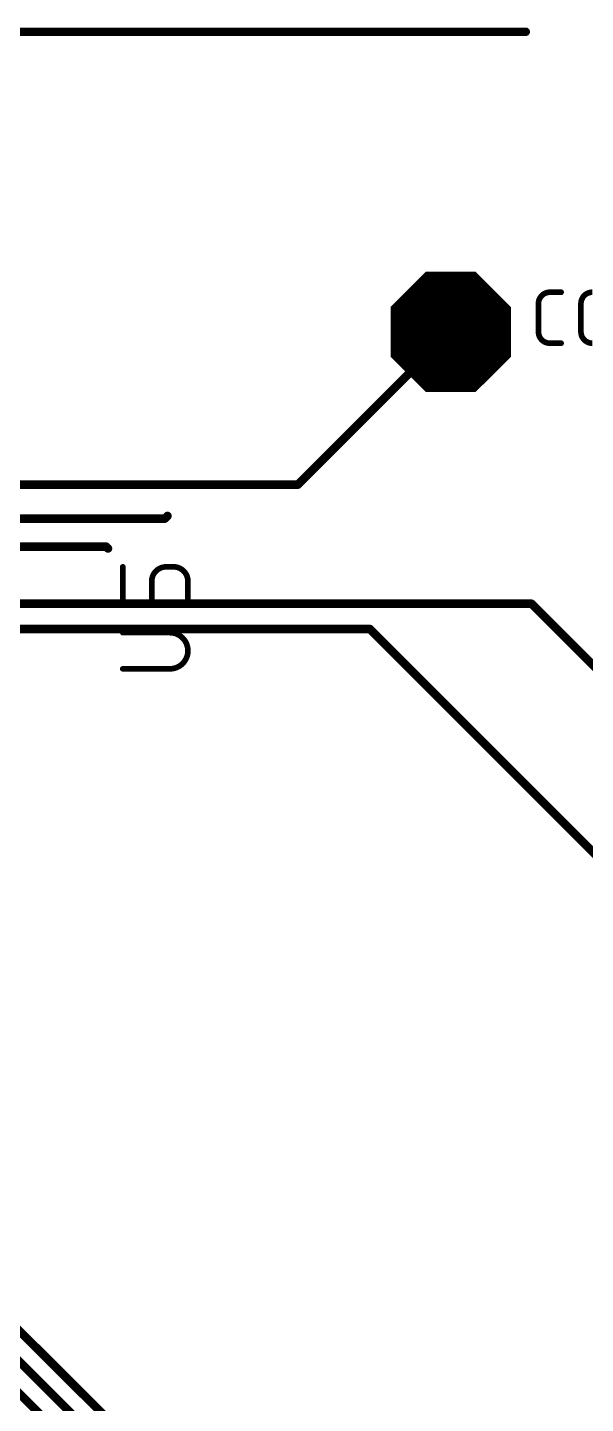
# Model space of a CAD drawing. Extents: x -12 to 108, y -5 to 75.
# Drawn here: x 74.25 to 84.26, y 22 to 46.69 of the extents above; entities that cross this region are included whole.
import ezdxf

# ---------------------------------------------------------------- set-up
doc = ezdxf.new("R2010")
doc.units = 0
doc.header["$MEASUREMENT"] = 0
doc.layers.get('0').update_dxf_attribs({"linetype": 'CONTINUOUS'})
for name, color, linetype in [('1', 12, 'CONTINUOUS'), ('17', 110, 'CONTINUOUS'), ('23', 53, 'CONTINUOUS'), ('25', 253, 'CONTINUOUS')]:
    doc.layers.add(name, color=color, linetype=linetype)

# ---------------------------------------------------------------- blocks, each defined once
blk = doc.blocks.new('OCTAGONP')
at = {"const_width": 0.5}
blk.add_lwpolyline([(-0.25, -0.1036), (-0.25, 0.1036), (-0.1036, 0.25), (0.1036, 0.25), (0.25, 0.1036), (0.25, -0.1036), (0.1036, -0.25), (-0.1036, -0.25), (-0.25, -0.1036), (-0.25, 0.1036)], dxfattribs=at)

msp = doc.modelspace()

# ---------------------------------------------------------------- linework, layer by layer
at = {"layer": '1', "const_width": 0.1524}
for points in [[(69.723, 46.609), (83.185, 46.609)], [(81.8388, 41.2242), (79.097, 38.4824)], [(79.097, 38.4824), (69.962, 38.4824)], [(70.1652, 37.8728), (76.7094, 37.8728)], [(76.7094, 37.8728), (76.7588, 37.9222)], [(70.2906, 37.3712), (75.6588, 37.3712)], [(75.6588, 37.3712), (75.692, 37.338)], [(73.7649, 36.3474), (83.2866, 36.3474)], [(83.2866, 36.3474), (83.447, 36.187)], [(84.0486, 35.5854), (83.447, 36.187)], [(70.416, 35.8934), (80.3878, 35.8934)], [(80.3878, 35.8934), (81.0942, 35.187)], [(84.836, 34.798), (84.0486, 35.5854)], [(81.6229, 34.6583), (81.0942, 35.187)], [(84.963, 31.3182), (81.6229, 34.6583)], [(77.3938, 19.4598), (66.7, 30.1536)], [(77.8764, 19.528), (67.1524, 30.252)], [(76.8858, 19.3932), (66.2492, 30.0298)]]:
    msp.add_lwpolyline(points, dxfattribs=at)
at = {"layer": '1', "const_width": 0.0762}
for points in [[(83.185, 46.5709, 1), (83.185, 46.6471)], [(81.8657, 41.1973, 1), (81.8119, 41.2511)], [(79.0701, 38.5093, 1), (79.1239, 38.4555)], [(79.097, 38.4443, 1), (79.097, 38.5205)], [(76.6825, 37.8997, 1), (76.7363, 37.8459)], [(76.7094, 37.8347, 1), (76.7094, 37.9109)], [(76.7857, 37.8953, 1), (76.7319, 37.9491)], [(75.6857, 37.3981, 1), (75.6319, 37.3443)], [(75.6588, 37.3331, 1), (75.6588, 37.4093)], [(75.6651, 37.3111, 1), (75.7189, 37.3649)], [(83.3135, 36.3743, 1), (83.2597, 36.3205)], [(83.2866, 36.3093, 1), (83.2866, 36.3855)], [(83.4739, 36.2139, 1), (83.4201, 36.1601)], [(83.4201, 36.1601, 1), (83.4739, 36.2139)], [(80.4147, 35.9203, 1), (80.3609, 35.8665)], [(80.3878, 35.8553, 1), (80.3878, 35.9315)], [(84.0755, 35.6123, 1), (84.0217, 35.5585)], [(84.0217, 35.5585, 1), (84.0755, 35.6123)], [(81.1211, 35.2139, 1), (81.0673, 35.1601)], [(81.0673, 35.1601, 1), (81.1211, 35.2139)], [(81.6498, 34.6852, 1), (81.596, 34.6314)], [(81.596, 34.6314, 1), (81.6498, 34.6852)]]:
    msp.add_lwpolyline(points, format="xyb", dxfattribs=at)
at = {"layer": '23'}
msp.add_point((81.8388, 41.2242), dxfattribs=at)
at = {"layer": '25'}
for points, const_width in [([(83.6168, 41.9354, 0.4142), (83.4136, 41.7322)], 0.1016), ([(83.6168, 41.9608, 1), (83.6168, 41.91)], 0.0508), ([(83.6168, 41.91, 1), (83.6168, 41.9608)], 0.0508), ([(83.82, 41.91, 1), (83.82, 41.9608)], 0.0508), ([(84.3788, 41.9354, 0.4142), (84.1756, 41.7322)], 0.1016), ([(83.439, 41.7322, 1), (83.3882, 41.7322)], 0.0508), ([(83.3882, 41.7322, 1), (83.439, 41.7322)], 0.0508), ([(84.201, 41.7322, 1), (84.1502, 41.7322)], 0.0508), ([(84.1502, 41.7322, 1), (84.201, 41.7322)], 0.0508), ([(83.4136, 41.2242, 0.4142), (83.6168, 41.021)], 0.1016), ([(83.439, 41.2242, 1), (83.3882, 41.2242)], 0.0508), ([(83.3882, 41.2242, 1), (83.439, 41.2242)], 0.0508), ([(84.1756, 41.2242, 0.4142), (84.3788, 41.021)], 0.1016), ([(84.201, 41.2242, 1), (84.1502, 41.2242)], 0.0508), ([(84.1502, 41.2242, 1), (84.201, 41.2242)], 0.0508), ([(83.6168, 41.0464, 1), (83.6168, 40.9956)], 0.0508), ([(83.6168, 40.9956, 1), (83.6168, 41.0464)], 0.0508), ([(83.82, 40.9956, 1), (83.82, 41.0464)], 0.0508), ([(75.9826, 37.0085, 1), (75.9318, 37.0085)], 0.0508), ([(76.7361, 37.0085, 0.4142), (76.4765, 36.7489)], 0.1016), ([(76.7361, 37.0339, 1), (76.7361, 36.9831)], 0.0508), ([(76.7361, 36.9831, 1), (76.7361, 37.0339)], 0.0508), ([(77.1256, 36.7489, 0.4142), (76.866, 37.0085)], 0.1016), ([(76.866, 37.0339, 1), (76.866, 36.9831)], 0.0508), ([(76.866, 36.9831, 1), (76.866, 37.0339)], 0.0508), ([(76.5019, 36.7489, 1), (76.4511, 36.7489)], 0.0508), ([(77.151, 36.7489, 1), (77.1002, 36.7489)], 0.0508), ([(76.4511, 36.7489, 1), (76.5019, 36.7489)], 0.0508), ([(77.1002, 36.7489, 1), (77.151, 36.7489)], 0.0508), ([(75.9572, 36.3848, 1), (75.9572, 36.334)], 0.0508), ([(75.9318, 36.3594, 1), (75.9826, 36.3594)], 0.0508), ([(76.4511, 36.3594, 1), (76.5019, 36.3594)], 0.0508), ([(76.4765, 36.334, 1), (76.4765, 36.3848)], 0.0508), ([(77.1002, 36.3594, 1), (77.151, 36.3594)], 0.0508), ([(75.9572, 35.8528, 1), (75.9572, 35.802)], 0.0508), ([(76.801, 35.1783, 1), (76.801, 35.8274)], 0.1016), ([(76.801, 35.8528, 1), (76.801, 35.802)], 0.0508), ([(76.801, 35.802, 1), (76.801, 35.8528)], 0.0508), ([(75.9572, 35.2037, 1), (75.9572, 35.1529)], 0.0508), ([(76.801, 35.2037, 1), (76.801, 35.1529)], 0.0508), ([(76.801, 35.1529, 1), (76.801, 35.2037)], 0.0508)]:
    msp.add_lwpolyline(points, format="xyb", dxfattribs=dict(at, const_width=const_width))
at = {"layer": '25', "const_width": 0.1016}
for points in [[(83.6168, 41.9354), (83.82, 41.9354)], [(83.4136, 41.2242), (83.4136, 41.7322)], [(84.1756, 41.2242), (84.1756, 41.7322)], [(83.82, 41.021), (83.6168, 41.021)], [(75.9572, 36.3594), (75.9572, 37.0085)], [(76.866, 37.0085), (76.7361, 37.0085)], [(76.4765, 36.7489), (76.4765, 36.3594)], [(77.1256, 36.3594), (77.1256, 36.7489)], [(76.4765, 36.3594), (75.9572, 36.3594)], [(76.801, 35.8274), (75.9572, 35.8274)], [(75.9572, 35.1783), (76.801, 35.1783)]]:
    msp.add_lwpolyline(points, dxfattribs=at)

# ---------------------------------------------------------------- block references
at = {"layer": '17', "xscale": 2.159, "yscale": 2.159}
msp.add_blockref('OCTAGONP', (81.8388, 41.2242), dxfattribs=at)
msp.add_blockref('OCTAGONP', (81.8388, 41.2242), dxfattribs=at)

doc.saveas('drawing.dxf')
